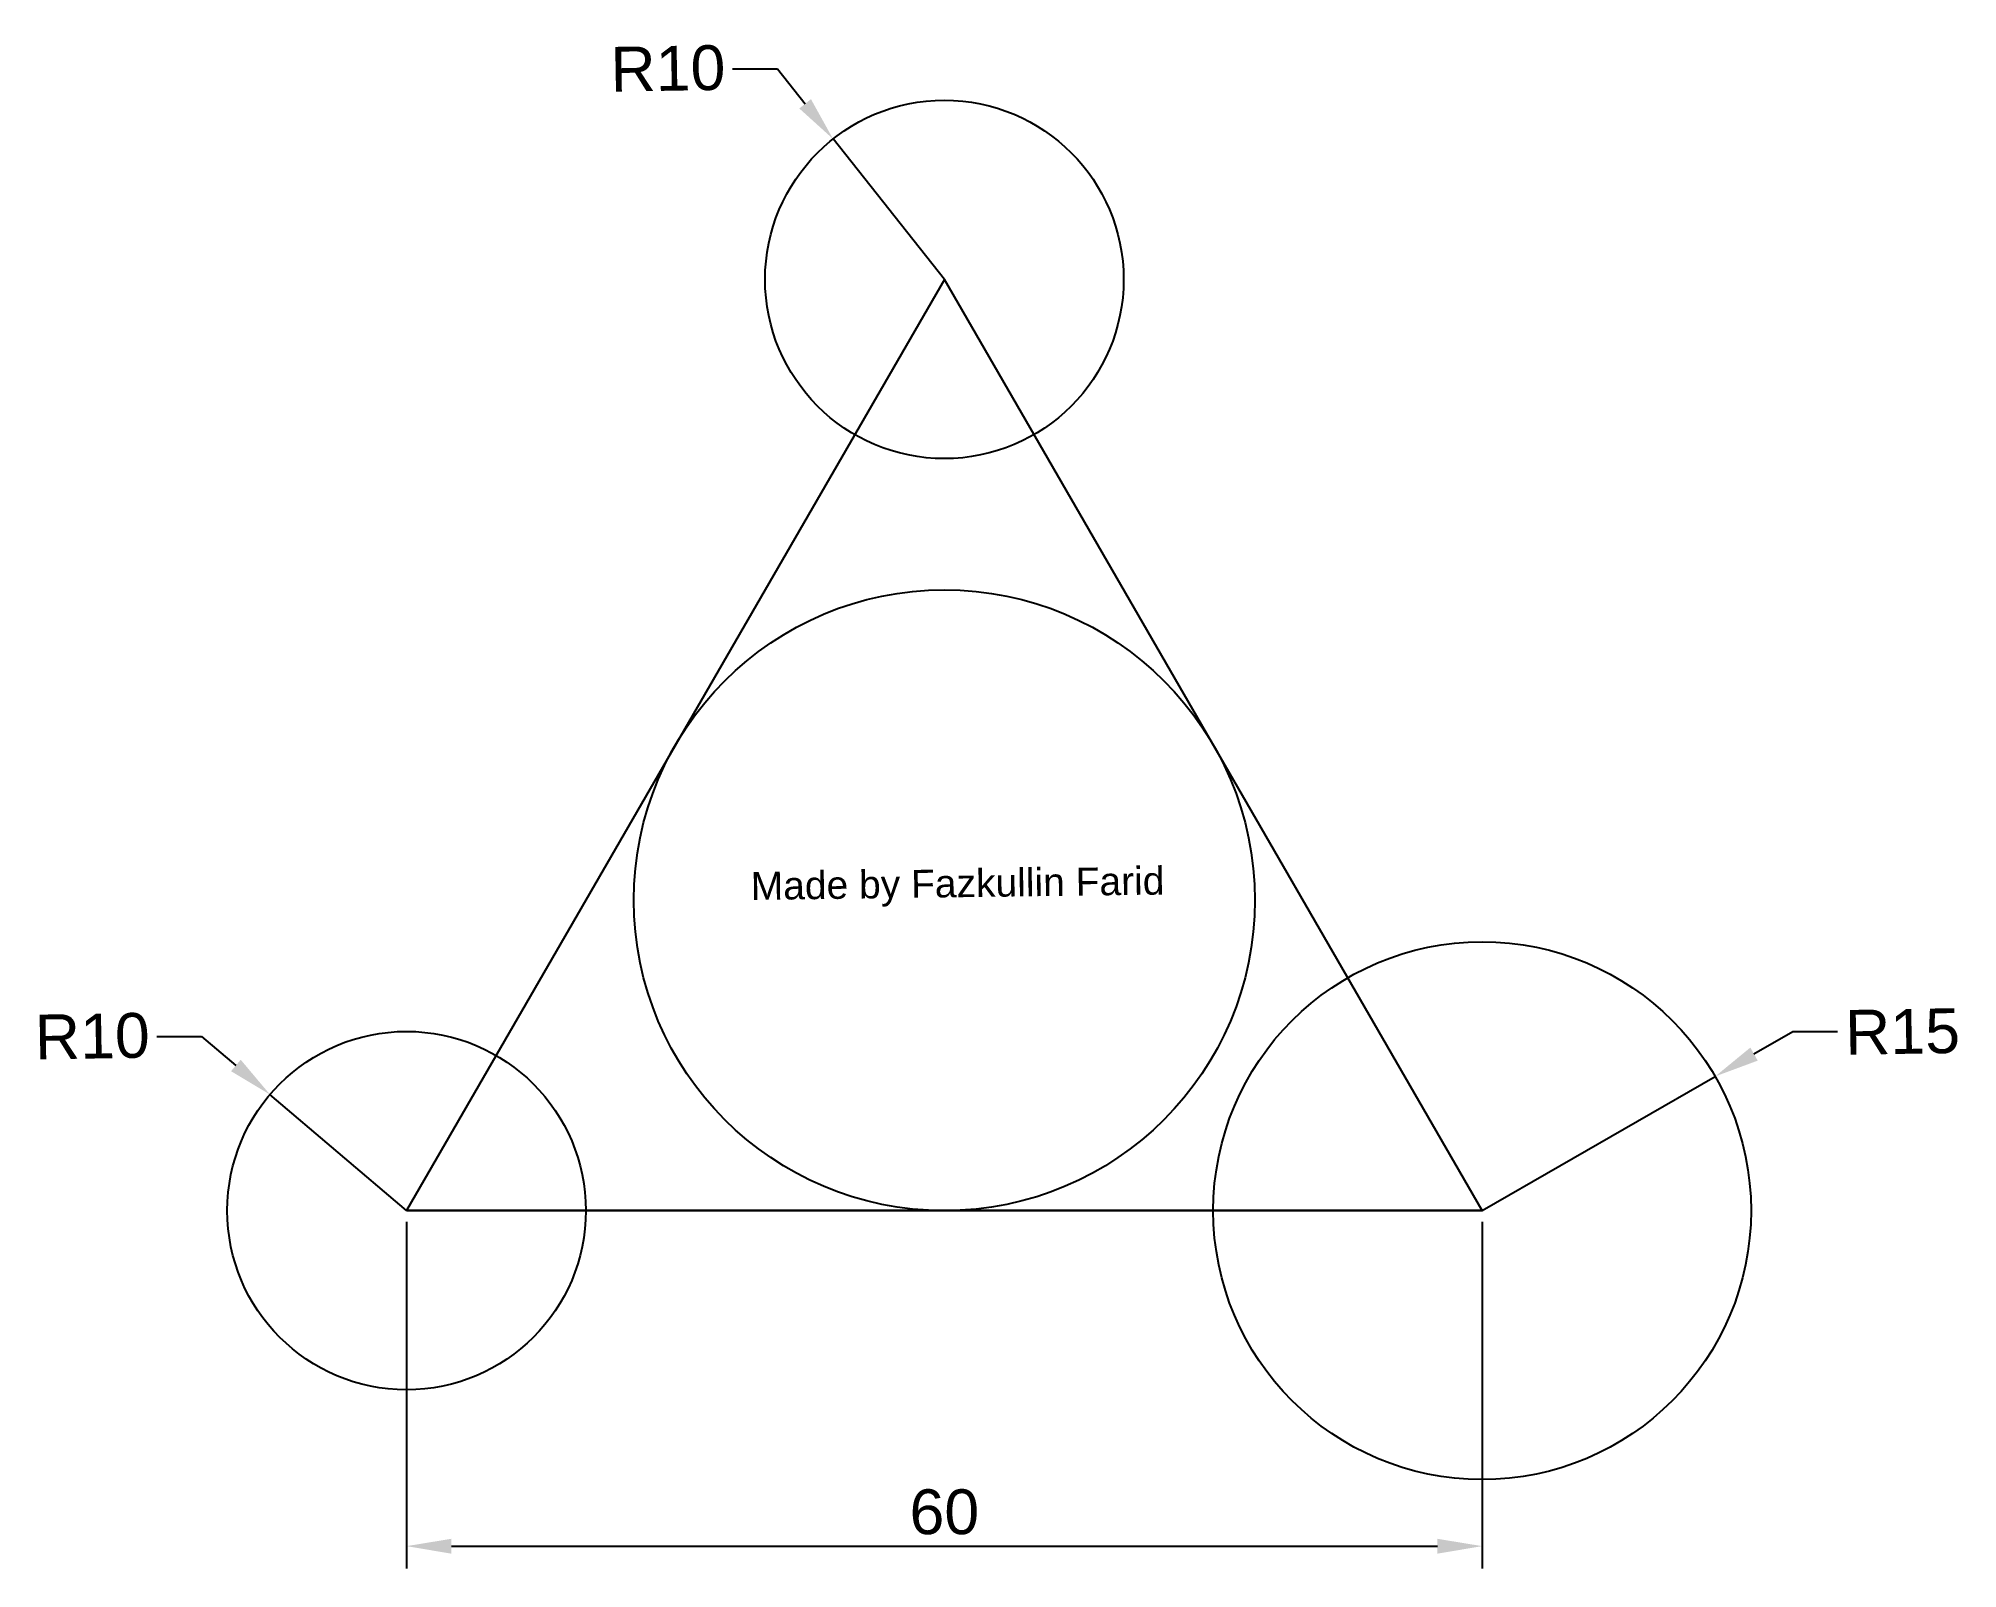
# Model space of a CAD drawing. Header units: millimetres. Extents: x 39 to 147, y 40 to 125.
import ezdxf

# ---------------------------------------------------------------- set-up
doc = ezdxf.new("R2010")
doc.units = ezdxf.units.MM
doc.styles.get("Standard").update_dxf_attribs({"font": 'Arial.ttf'})
doc.dimstyles.new('ISO-25', dxfattribs={"dimtxt": 2.5, "dimasz": 2.5, "dimexe": 1.25, "dimexo": 0.625, "dimtad": 1, "dimtxsty": 'Standard', "dimcen": 2.5, "dimadec": 0, "dimazin": 0, "dimtfac": 1, "dimtmove": 0, "dimatfit": 3, "dimfxl": 1, "dimarcsym": 0})

# ---------------------------------------------------------------- blocks, each defined once
blk = doc.blocks.new('*D1')
at = {"color": 0, "lineweight": -2, "transparency": 16777216}
for p, q in [((60, 59.38), (60, 40.03)), ((120, 59.38), (120, 40.03)), ((62.5, 41.28), (117.5, 41.28))]:
    blk.add_line(p, q, dxfattribs=at)
at = {"color": 0, "transparency": 16777216}
for points in [[(62.5, 41.69), (62.5, 40.86), (60, 41.28)], [(117.5, 41.69), (117.5, 40.86), (120, 41.28)]]:
    blk.add_solid(points, dxfattribs=at)
at = {"layer": 'Defpoints', "color": 0, "transparency": 16777216}
for p in [(60, 60), (120, 60), (120, 41.28)]:
    blk.add_point(p, dxfattribs=at)
at = {"color": 0, "transparency": 16777216, "insert": (90, 43.18), "char_height": 2.5, "attachment_point": 5}
blk.add_mtext('60', dxfattribs=at)
blk = doc.blocks.new('*D2')
at = {"color": 0, "lineweight": -2, "transparency": 16777216}
for p, q in [((46.07, 69.72), (48.57, 69.72)), ((48.57, 69.72), (50.48, 68.1)), ((60, 60), (52.38, 66.48))]:
    blk.add_line(p, q, dxfattribs=at)
at = {"color": 0, "transparency": 16777216}
blk.add_solid([(50.75, 68.42), (50.21, 67.78), (52.38, 66.48)], dxfattribs=at)
at = {"layer": 'Defpoints', "color": 0, "transparency": 16777216}
for p in [(52.38, 66.48), (60, 60)]:
    blk.add_point(p, dxfattribs=at)
at = {"color": 0, "transparency": 16777216, "insert": (42.47, 69.72), "char_height": 2.5, "attachment_point": 5, "rotation": 1}
blk.add_mtext('R10', dxfattribs=at)
blk = doc.blocks.new('*D3')
at = {"color": 0, "lineweight": -2, "transparency": 16777216}
for p, q in [((78.19, 123.72), (80.69, 123.72)), ((80.69, 123.72), (82.24, 121.76)), ((90, 111.96), (83.79, 119.8))]:
    blk.add_line(p, q, dxfattribs=at)
at = {"color": 0, "transparency": 16777216}
blk.add_solid([(82.56, 122.02), (81.91, 121.5), (83.79, 119.8)], dxfattribs=at)
at = {"layer": 'Defpoints', "color": 0, "transparency": 16777216}
for p in [(83.79, 119.8), (90, 111.96)]:
    blk.add_point(p, dxfattribs=at)
at = {"color": 0, "transparency": 16777216, "insert": (74.58, 123.72), "char_height": 2.5, "attachment_point": 5, "rotation": 1}
blk.add_mtext('R10', dxfattribs=at)
blk = doc.blocks.new('*D4')
at = {"color": 0, "lineweight": -2, "transparency": 16777216}
for p, q in [((137.33, 69.98), (135.16, 68.73)), ((139.83, 69.98), (137.33, 69.98)), ((120, 60), (133, 67.49))]:
    blk.add_line(p, q, dxfattribs=at)
at = {"color": 0, "transparency": 16777216}
blk.add_solid([(134.96, 69.1), (135.37, 68.37), (133, 67.49)], dxfattribs=at)
at = {"layer": 'Defpoints', "color": 0, "transparency": 16777216}
for p in [(133, 67.49), (120, 60)]:
    blk.add_point(p, dxfattribs=at)
at = {"color": 0, "transparency": 16777216, "insert": (143.45, 69.98), "char_height": 2.5, "attachment_point": 5, "rotation": 1}
blk.add_mtext('R15', dxfattribs=at)

msp = doc.modelspace()

# ---------------------------------------------------------------- linework, layer by layer
for p, q in [((90, 111.962), (60, 60)), ((120, 60), (90, 111.962)), ((90, 111.962), (90, 111.962)), ((60, 60), (120, 60)), ((120, 60), (60, 60)), ((120, 60), (120, 60))]:
    msp.add_line(p, q)
for centre, radius in [((90, 111.962), 10), ((90, 77.321), 17.321), ((120, 60), 15), ((60, 60), 10)]:
    msp.add_circle(centre, radius)

# ---------------------------------------------------------------- texts
msp.add_text('Made by Fazkullin Farid', height=1.55638, rotation=0.76364).set_placement((79.21, 77.334))

# ---------------------------------------------------------------- dimensions: what is measured, and where the dimension line sits
for center, mpoint, picture, middle in [((90, 111.962), (83.79, 119.8), '*D3', (74.578, 123.719)), ((60, 60), (52.383, 66.479), '*D2', (42.467, 69.719)), ((120, 60), (132.998, 67.486), '*D4', (143.452, 69.982))]:
    dim = msp.add_radius_dim(center=center, mpoint=mpoint, dimstyle='ISO-25')
    dim.commit()
    dim.dimension.update_dxf_attribs({"geometry": picture, "text_midpoint": middle, "text_rotation": 1})
dim = msp.add_linear_dim(base=(120, 41.275), p1=(60, 60), p2=(120, 60), dimstyle='ISO-25')
dim.commit()
dim.dimension.update_dxf_attribs({"geometry": '*D1', "text_midpoint": (90, 43.177)})

doc.saveas('drawing.dxf')
